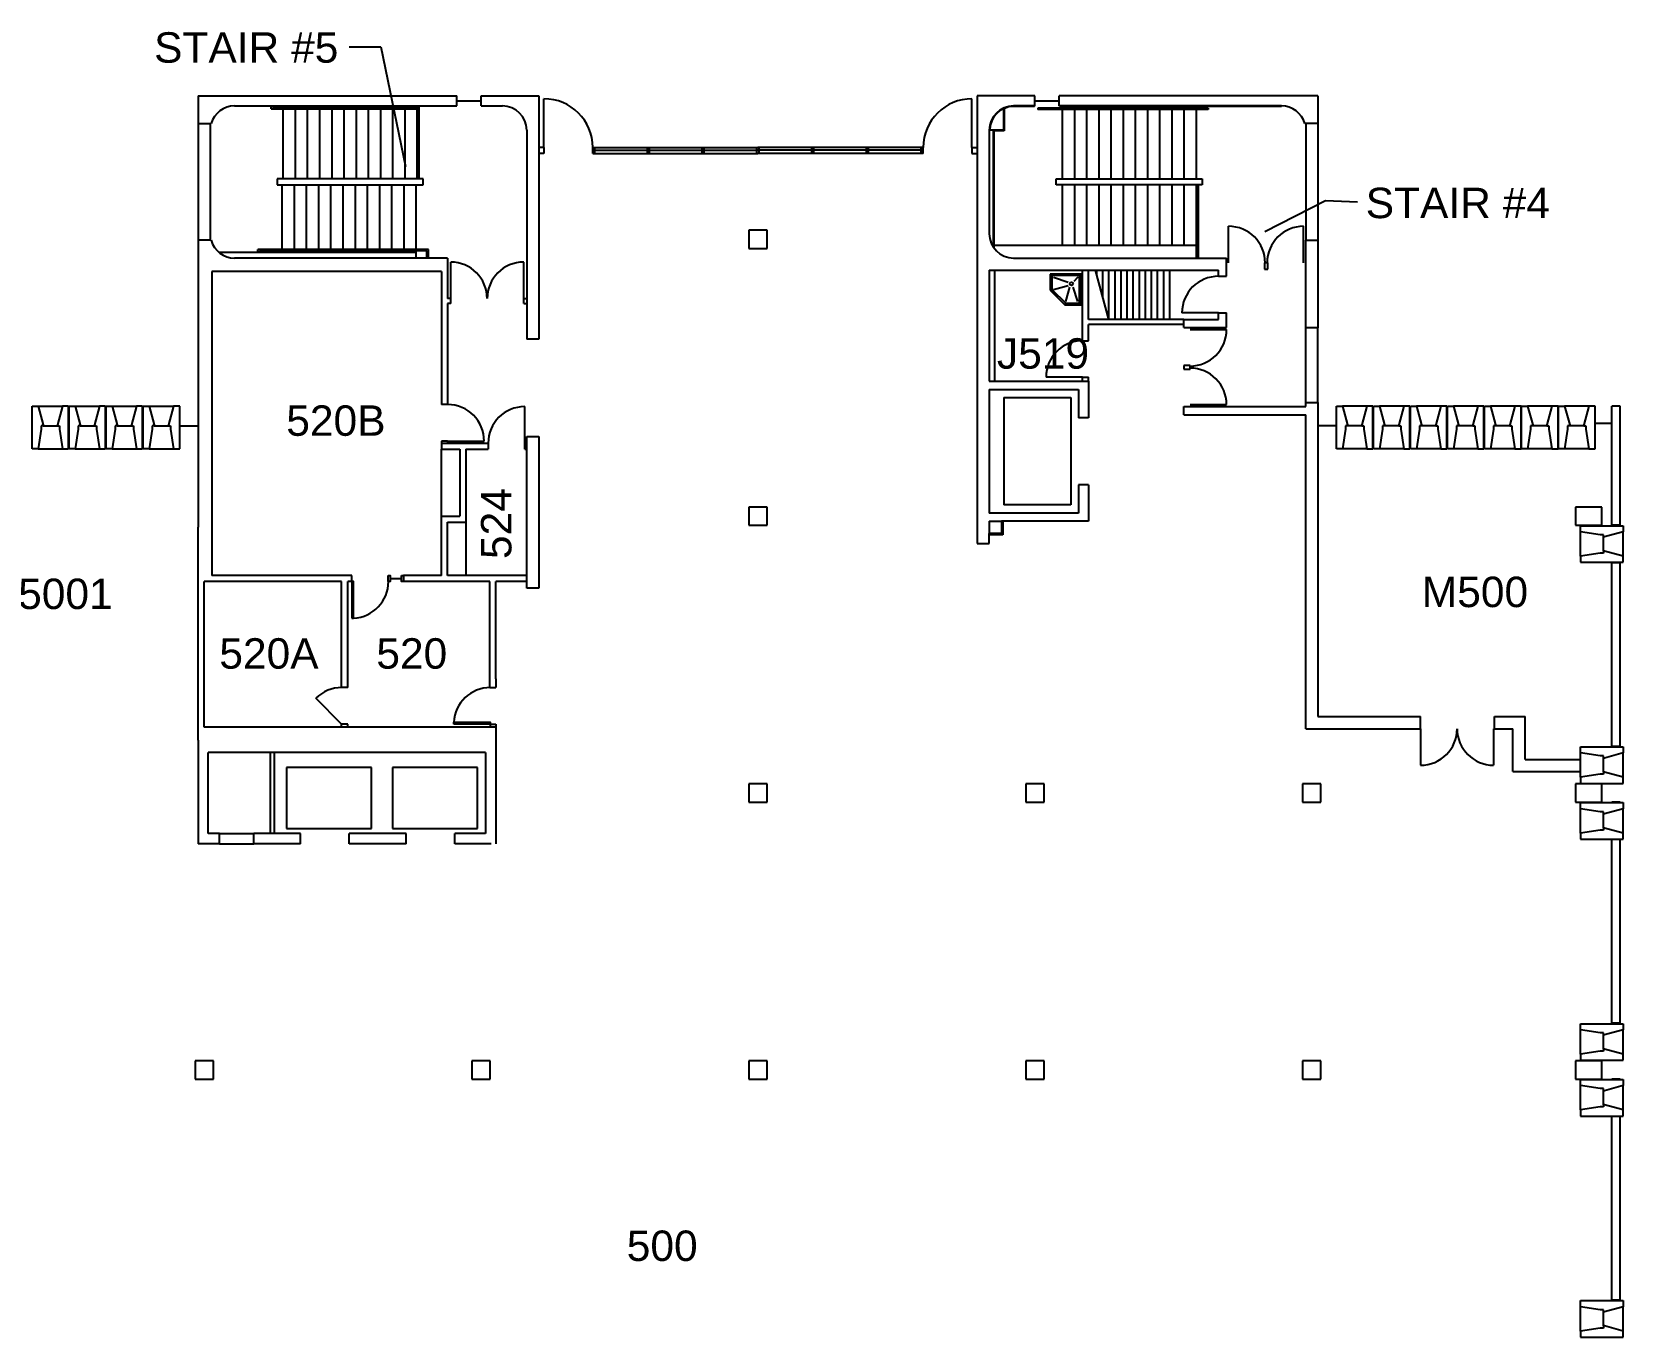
# Model space of a CAD drawing. Header units: inches. Extents: x -186 to 3067, y -16 to 2567.
# Drawn here: x 1498 to 3067, y 1275 to 2562 of the extents above; entities that cross this region are included whole.
import ezdxf

# ---------------------------------------------------------------- set-up
doc = ezdxf.new("R2010")
doc.units = ezdxf.units.IN
doc.header["$MEASUREMENT"] = 0
for name, color, linetype in [('A-DOOR', 4, 'Continuous'), ('A-FLOR-HRAL', 4, 'Continuous'), ('A-FLOR-STRS', 4, 'Continuous'), ('A-FLOR-TEXT', 7, 'Continuous'), ('A-FURN', 3, 'Continuous'), ('A-GLAZ', 3, 'Continuous'), ('A-WALL', 5, 'Continuous'), ('A-WALL-JAMB', 6, 'Continuous'), ('M-EQPM-EVTR', 4, 'Continuous'), ('P-SANR-EQPM', 5, 'Continuous'), ('S-COLS', 6, 'Continuous')]:
    doc.layers.add(name, color=color, linetype=linetype)
doc.styles.get("Standard").update_dxf_attribs({"font": 'arial.ttf'})

msp = doc.modelspace()

# ---------------------------------------------------------------- linework, layer by layer
at = {"layer": 'A-DOOR'}
for p, q in [((2003.4, 2447.7), (2003.4, 2495.7)), ((2425.4, 2447.7), (2425.4, 2495.7)), ((2678.4, 2334), (2678.4, 2370)), ((2752.4, 2334), (2752.4, 2370)), ((1911.4, 2298.7), (1911.4, 2334.7)), ((1983.4, 2298.7), (1983.4, 2334.7)), ((2668.4, 2284.7), (2632.4, 2284.7)), ((2640.4, 2268.2), (2676.4, 2268.2)), ((2534.4, 2221.2), (2498.4, 2221.2)), ((1984.4, 2156.2), (1984.4, 2192.2)), ((2640.4, 2194.2), (2676.4, 2194.2)), ((1908.4, 2158.2), (1944.4, 2158.2)), ((1803.9, 1879.2), (1778.5, 1904.6)), ((2867.7, 1874.6), (2867.7, 1838.6)), ((2939.7, 1874.6), (2939.7, 1838.6))]:
    msp.add_line(p, q, dxfattribs=at)
for points in [[(1813.9, 1983.7), (1815.7, 1983.7), (1815.7, 2019.7), (1813.9, 2019.7)], [(1914.4, 1879.2), (1914.4, 1880.9), (1950.4, 1880.9), (1950.4, 1879.2)]]:
    msp.add_lwpolyline(points, close=True, dxfattribs=at)
for centre, radius, start, end in [((2003.4, 2447.7), 48, 0, 90), ((2425.4, 2447.7), 48, 90, 180), ((2678.4, 2334), 36, 0, 90), ((2752.4, 2334), 36, 90, 180), ((1911.4, 2298.7), 36, 0, 90), ((1983.4, 2298.7), 36, 90, 180), ((2668.4, 2284.7), 36, 90, 180), ((2640.4, 2268.2), 36, 270, 0), ((2534.4, 2221.2), 36, 90, 180), ((2640.4, 2194.2), 36, 0, 90), ((1908.4, 2158.2), 36, 360, 90), ((1984.4, 2156.2), 36, 90, 180), ((1813.9, 2019.7), 36.1, 272.9061, 359.9479), ((1803.9, 1879.2), 36, 90, 135), ((1950.5, 1879.1), 36.1, 90.0521, 177.0939), ((2867.7, 1874.6), 36, 270, 0), ((2939.7, 1874.6), 36, 180, 270)]:
    msp.add_arc(centre, radius, start, end, dxfattribs=at)
at = {"layer": 'A-FLOR-HRAL'}
for p, q in [((1734.4, 2485.7), (1734.4, 2488.7)), ((1734.4, 2485.7), (1878.4, 2485.7)), ((1735.9, 2487.2), (1735.9, 2488.7)), ((1735.9, 2487.2), (1878.4, 2487.2)), ((2658.4, 2486.5), (2490.4, 2486.5)), ((2490.4, 2486.5), (2490.4, 2485)), ((2658.4, 2485), (2490.4, 2485)), ((2658.4, 2486.5), (2658.4, 2485)), ((1740.4, 2416.7), (1740.4, 2410.7)), ((1884.4, 2416.7), (1740.4, 2416.7)), ((1884.4, 2410.7), (1884.4, 2416.7)), ((2508.4, 2416.7), (2652.4, 2416.7)), ((2508.4, 2410.7), (2508.4, 2416.7)), ((2652.4, 2416.7), (2652.4, 2410.7)), ((1740.4, 2410.7), (1884.4, 2410.7)), ((2652.4, 2410.7), (2508.4, 2410.7)), ((1889.4, 2347.2), (1721.4, 2347.2)), ((1721.4, 2344.2), (1721.4, 2347.2)), ((1887.9, 2345.7), (1722.9, 2345.7)), ((1722.9, 2344.2), (1722.9, 2345.7)), ((1887.9, 2338.7), (1887.9, 2345.7)), ((1889.4, 2338.7), (1889.4, 2347.2))]:
    msp.add_line(p, q, dxfattribs=at)
at = {"layer": 'A-FLOR-STRS'}
for p, q in [((1746.4, 2416.7), (1746.4, 2488.7)), ((1758.4, 2416.7), (1758.4, 2488.7)), ((1770.4, 2416.7), (1770.4, 2488.7)), ((1782.4, 2416.7), (1782.4, 2488.7)), ((1794.4, 2416.7), (1794.4, 2488.7)), ((1806.4, 2416.7), (1806.4, 2488.7)), ((1818.4, 2416.7), (1818.4, 2488.7)), ((1830.4, 2416.7), (1830.4, 2488.7)), ((1842.4, 2416.7), (1842.4, 2488.7)), ((1854.4, 2416.7), (1854.4, 2488.7)), ((1866.4, 2416.7), (1866.4, 2488.7)), ((1878.4, 2416.7), (1878.4, 2488.7)), ((1880.4, 2416.7), (1880.4, 2488.7)), ((2514.4, 2488.7), (2514.4, 2416.7)), ((2526.4, 2488.7), (2526.4, 2416.7)), ((2538.4, 2488.7), (2538.4, 2416.7)), ((2550.4, 2488.7), (2550.4, 2416.7)), ((2562.4, 2488.7), (2562.4, 2416.7)), ((2574.4, 2488.7), (2574.4, 2416.7)), ((2586.4, 2488.7), (2586.4, 2416.7)), ((2598.4, 2488.7), (2598.4, 2416.7)), ((2610.4, 2488.7), (2610.4, 2416.7)), ((2622.4, 2488.7), (2622.4, 2416.7)), ((2634.4, 2488.7), (2634.4, 2416.7)), ((2646.4, 2488.7), (2646.4, 2416.7)), ((1745.4, 2344.2), (1745.4, 2410.7)), ((1757.4, 2344.2), (1757.4, 2410.7)), ((1769.4, 2344.2), (1769.4, 2410.7)), ((1781.4, 2344.2), (1781.4, 2410.7)), ((1793.4, 2344.2), (1793.4, 2410.7)), ((1805.4, 2344.2), (1805.4, 2410.7)), ((1817.4, 2344.2), (1817.4, 2410.7)), ((1829.4, 2344.2), (1829.4, 2410.7)), ((1841.4, 2344.2), (1841.4, 2410.7)), ((1853.4, 2344.2), (1853.4, 2410.7)), ((1865.4, 2344.2), (1865.4, 2410.7)), ((1877.4, 2338.7), (1877.4, 2410.7)), ((2514.4, 2410.7), (2514.4, 2351.3)), ((2526.4, 2410.7), (2526.4, 2351.3)), ((2538.4, 2410.7), (2538.4, 2351.3)), ((2550.4, 2410.7), (2550.4, 2351.3)), ((2562.4, 2410.7), (2562.4, 2351.3)), ((2574.4, 2410.7), (2574.4, 2351.3)), ((2586.4, 2410.7), (2586.4, 2351.3)), ((2598.4, 2410.7), (2598.4, 2351.3)), ((2610.4, 2410.7), (2610.4, 2351.3)), ((2622.4, 2410.7), (2622.4, 2351.3)), ((2634.4, 2410.7), (2634.4, 2351.3)), ((2646.4, 2410.7), (2646.4, 2338.7)), ((2648.4, 2410.7), (2648.4, 2338.7)), ((2560.4, 2278.2), (2547.1, 2326.7)), ((2548.4, 2321.8), (2548.4, 2326.7)), ((2554.4, 2300), (2554.4, 2326.7)), ((2560.4, 2278.2), (2560.4, 2326.7)), ((2566.4, 2278.2), (2566.4, 2326.7)), ((2572.4, 2278.2), (2572.4, 2326.7)), ((2578.4, 2278.2), (2578.4, 2326.7)), ((2584.4, 2278.2), (2584.4, 2326.7)), ((2590.4, 2278.2), (2590.4, 2326.7)), ((2596.4, 2278.2), (2596.4, 2326.7)), ((2602.4, 2278.2), (2602.4, 2326.7)), ((2608.4, 2278.2), (2608.4, 2326.7)), ((2614.4, 2278.2), (2614.4, 2326.7)), ((2620.4, 2278.2), (2620.4, 2326.7))]:
    msp.add_line(p, q, dxfattribs=at)
at = {"layer": 'A-FLOR-TEXT'}
for p, q in [((1811.2, 2547), (1842.4, 2547)), ((1842.4, 2547), (1866.9, 2429)), ((2774, 2395), (2714.1, 2364.4)), ((2805.5, 2393.9), (2774, 2395))]:
    msp.add_line(p, q, dxfattribs=at)
at = {"layer": 'A-FURN'}
for p, q in [((1902.4, 2084.2), (1902.4, 2150.2)), ((1926.4, 2078.2), (1926.4, 2025.7))]:
    msp.add_line(p, q, dxfattribs=at)
at = {"layer": 'A-GLAZ'}
for p, q in [((1917.4, 2493.7), (1941.4, 2493.7)), ((2487.4, 2493.7), (2511.4, 2493.7)), ((2754.4, 2471.2), (2754.4, 2356.2)), ((2766.4, 2471.2), (2766.4, 2356.2)), ((2051.4, 2447.7), (2214.4, 2447.7)), ((2377.4, 2447.7), (2214.4, 2447.7)), ((2051.4, 2445), (2214.4, 2445)), ((2051.4, 2441.7), (2214.4, 2441.7)), ((2377.4, 2445), (2214.4, 2445)), ((2377.4, 2441.7), (2214.4, 2441.7)), ((2754.4, 2196.3), (2754.4, 2269.7)), ((2766.4, 2196.3), (2766.4, 2269.7)), ((1509.7, 2173.3), (1523.7, 2173.3)), ((1546.2, 2173.3), (1560.2, 2173.3)), ((1582.7, 2173.3), (1596.7, 2173.3)), ((1619.2, 2173.3), (1633.2, 2173.3)), ((1644.2, 2173.3), (1662.4, 2173.3)), ((2784.7, 2173.3), (2766.4, 2173.3)), ((2809.7, 2173.3), (2795.7, 2173.3)), ((2846.2, 2173.3), (2832.2, 2173.3)), ((2882.7, 2173.3), (2868.7, 2173.3)), ((2919.2, 2173.3), (2905.2, 2173.3)), ((2955.7, 2173.3), (2941.7, 2173.3)), ((2992.2, 2173.3), (2978.2, 2173.3)), ((3028.7, 2173.3), (3014.7, 2173.3)), ((3056.4, 2175.5), (3039.7, 2175.5)), ((3048.1, 2049.7), (3048.1, 2063.7)), ((1851.9, 2022.7), (1862.9, 2022.7)), ((3048.1, 1831.7), (3048.1, 1845.7)), ((3048.1, 1776.7), (3048.1, 1790.7)), ((3048.1, 1558.7), (3048.1, 1572.7)), ((3048.1, 1503.7), (3048.1, 1517.7)), ((3048.1, 1285.7), (3048.1, 1299.7))]:
    msp.add_line(p, q, dxfattribs=at)
at = {"layer": 'A-WALL'}
for p, q in [((1662.4, 2498.7), (1662.4, 2471.2)), ((1662.4, 2498.7), (1917.4, 2498.7)), ((1662.4, 2498.7), (1662.4, 2081.2)), ((1917.4, 2488.7), (1917.4, 2498.7)), ((1941.4, 2498.7), (1998.4, 2498.7)), ((1941.4, 2488.7), (1941.4, 2498.7)), ((1998.4, 2498.7), (1998.4, 2258.7)), ((2487.4, 2498.7), (2430.4, 2498.7)), ((2430.4, 2498.7), (2430.4, 2057.2)), ((2487.4, 2488.7), (2487.4, 2498.7)), ((2511.4, 2488.7), (2511.4, 2498.7)), ((2766.4, 2498.7), (2511.4, 2498.7)), ((2766.4, 2498.7), (2766.4, 2471.2)), ((1698.4, 2488.7), (1917.4, 2488.7)), ((1941.4, 2488.7), (1962.4, 2488.7)), ((2456.4, 2486.5), (2456.4, 2464.7)), ((2457.1, 2486.5), (2457.1, 2464)), ((2487.4, 2488.7), (2466.4, 2488.7)), ((2487, 2488), (2466.4, 2488)), ((2487, 2488), (2487, 2488.7)), ((2730.4, 2488.7), (2511.4, 2488.7)), ((2511.9, 2488), (2511.9, 2488.7)), ((2730.4, 2488), (2511.9, 2488)), ((2730.4, 2488), (2730.4, 2488.7)), ((1662.4, 2471.2), (1662.4, 2356.2)), ((1662.4, 2471.2), (1675.3, 2471.2)), ((1674.4, 2471.2), (1674.4, 2356.2)), ((1986.4, 2464.7), (1986.4, 2258.7)), ((2442.4, 2464.7), (2442.4, 2362.7)), ((2456.4, 2464.7), (2442.4, 2464.7)), ((2446.4, 2464.7), (2446.4, 2349.4)), ((2447.1, 2348.5), (2447.1, 2464)), ((2457.1, 2464), (2447.1, 2464)), ((2766.4, 2471.2), (2753.5, 2471.2)), ((1662.4, 2356.2), (1662.4, 2073.2)), ((1675.3, 2356.2), (1662.4, 2356.2)), ((2754.4, 2269.7), (2754.4, 2356.2)), ((2754.4, 2356.2), (2766.4, 2356.2)), ((2766.4, 2356.2), (2766.4, 2269.7)), ((1877.4, 2344.2), (1683.1, 2344.2)), ((1908.4, 2338.7), (1698.4, 2338.7)), ((1908.4, 2338.7), (1908.4, 2326.7)), ((2447.1, 2351.3), (2646.4, 2351.3)), ((2466.4, 2338.7), (2676.4, 2338.7)), ((2676.4, 2320.7), (2676.4, 2338.7)), ((1675.8, 2325.3), (1675.8, 2025.7)), ((1902.4, 2325.3), (1675.8, 2325.3)), ((1902.4, 2325.3), (1902.4, 2194.2)), ((1908.4, 2326.7), (1908.4, 2298.7)), ((2442.4, 2326.7), (2442.4, 2217.2)), ((2442.4, 2326.7), (2668.4, 2326.7)), ((2447.9, 2217.2), (2447.9, 2326.7)), ((2534.4, 2257.2), (2534.4, 2326.7)), ((2540.4, 2278.2), (2540.4, 2326.7)), ((2668.4, 2320.7), (2668.4, 2326.7)), ((2668.4, 2320.7), (2676.4, 2320.7)), ((1908.4, 2293.7), (1908.4, 2194.2)), ((2634.4, 2278.2), (2540.4, 2278.2)), ((2634.4, 2278.2), (2668.4, 2278.2)), ((2634.4, 2270.2), (2634.4, 2278.2)), ((2668.4, 2278.2), (2668.4, 2284.7)), ((2668.4, 2284.7), (2676.4, 2284.7)), ((2676.4, 2270.2), (2676.4, 2284.7)), ((2540.4, 2257.2), (2540.4, 2273.2)), ((2634.4, 2273.2), (2540.4, 2273.2)), ((2634.4, 2270.2), (2676.4, 2270.2)), ((2766.4, 2269.7), (2754.4, 2269.7)), ((1998.4, 2258.7), (1986.4, 2258.7)), ((2534.4, 2257.2), (2540.4, 2257.2)), ((2442.4, 2217.2), (2540.4, 2217.2)), ((2540.4, 2217.2), (2540.4, 2181.2)), ((2442.4, 2209.2), (2442.4, 2087.2)), ((2442.4, 2209.2), (2530.4, 2209.2)), ((2530.4, 2209.2), (2530.4, 2181.2)), ((1498.7, 2192.7), (1504.7, 2192.7)), ((1498.7, 2150.7), (1498.7, 2192.7)), ((1504.7, 2192.7), (1509.7, 2174.3)), ((1504.7, 2192.7), (1528.7, 2192.7)), ((1528.7, 2192.7), (1523.7, 2174.3)), ((1534.7, 2192.7), (1528.7, 2192.7)), ((1534.7, 2150.7), (1534.7, 2192.7)), ((1535.2, 2192.7), (1541.2, 2192.7)), ((1535.2, 2150.7), (1535.2, 2192.7)), ((1541.2, 2192.7), (1546.2, 2174.3)), ((1541.2, 2192.7), (1565.2, 2192.7)), ((1565.2, 2192.7), (1560.2, 2174.3)), ((1571.2, 2192.7), (1565.2, 2192.7)), ((1571.2, 2150.7), (1571.2, 2192.7)), ((1571.7, 2192.7), (1577.7, 2192.7)), ((1571.7, 2150.7), (1571.7, 2192.7)), ((1577.7, 2192.7), (1582.7, 2174.3)), ((1577.7, 2192.7), (1601.7, 2192.7)), ((1601.7, 2192.7), (1596.7, 2174.3)), ((1607.7, 2192.7), (1601.7, 2192.7)), ((1607.7, 2150.7), (1607.7, 2192.7)), ((1608.2, 2192.7), (1614.2, 2192.7)), ((1608.2, 2150.7), (1608.2, 2192.7)), ((1614.2, 2192.7), (1619.2, 2174.3)), ((1614.2, 2192.7), (1638.2, 2192.7)), ((1638.2, 2192.7), (1633.2, 2174.3)), ((1644.2, 2192.7), (1638.2, 2192.7)), ((1644.2, 2150.7), (1644.2, 2192.7)), ((1908.4, 2194.2), (1902.4, 2194.2)), ((2540.4, 2181.2), (2530.4, 2181.2)), ((2634.4, 2184.2), (2634.4, 2192.2)), ((2634.4, 2192.2), (2754.4, 2192.2)), ((2634.4, 2184.2), (2754.4, 2184.2)), ((2754.4, 2192.2), (2754.4, 2196.3)), ((2754.4, 2196.3), (2766.4, 2196.3)), ((2754.4, 1874.6), (2754.4, 2184.2)), ((2766.4, 2196.3), (2766.4, 1886.6)), ((2784.7, 2192.7), (2790.7, 2192.7)), ((2784.7, 2150.7), (2784.7, 2192.7)), ((2814.7, 2192.7), (2790.7, 2192.7)), ((2790.7, 2192.7), (2795.7, 2174.3)), ((2814.7, 2192.7), (2809.7, 2174.3)), ((2820.7, 2192.7), (2814.7, 2192.7)), ((2820.7, 2150.7), (2820.7, 2192.7)), ((2821.2, 2192.7), (2827.2, 2192.7)), ((2821.2, 2150.7), (2821.2, 2192.7)), ((2851.2, 2192.7), (2827.2, 2192.7)), ((2827.2, 2192.7), (2832.2, 2174.3)), ((2851.2, 2192.7), (2846.2, 2174.3)), ((2857.2, 2192.7), (2851.2, 2192.7)), ((2857.2, 2150.7), (2857.2, 2192.7)), ((2857.7, 2192.7), (2863.7, 2192.7)), ((2857.7, 2150.7), (2857.7, 2192.7)), ((2887.7, 2192.7), (2863.7, 2192.7)), ((2863.7, 2192.7), (2868.7, 2174.3)), ((2887.7, 2192.7), (2882.7, 2174.3)), ((2893.7, 2192.7), (2887.7, 2192.7)), ((2893.7, 2150.7), (2893.7, 2192.7)), ((2894.2, 2192.7), (2900.2, 2192.7)), ((2894.2, 2150.7), (2894.2, 2192.7)), ((2924.2, 2192.7), (2900.2, 2192.7)), ((2900.2, 2192.7), (2905.2, 2174.3)), ((2924.2, 2192.7), (2919.2, 2174.3)), ((2930.2, 2192.7), (2924.2, 2192.7)), ((2930.2, 2150.7), (2930.2, 2192.7)), ((2930.7, 2192.7), (2936.7, 2192.7)), ((2930.7, 2150.7), (2930.7, 2192.7)), ((2960.7, 2192.7), (2936.7, 2192.7)), ((2936.7, 2192.7), (2941.7, 2174.3)), ((2960.7, 2192.7), (2955.7, 2174.3)), ((2966.7, 2192.7), (2960.7, 2192.7)), ((2966.7, 2150.7), (2966.7, 2192.7)), ((2967.2, 2192.7), (2973.2, 2192.7)), ((2967.2, 2150.7), (2967.2, 2192.7)), ((2997.2, 2192.7), (2973.2, 2192.7)), ((2973.2, 2192.7), (2978.2, 2174.3)), ((2997.2, 2192.7), (2992.2, 2174.3)), ((3003.2, 2192.7), (2997.2, 2192.7)), ((3003.2, 2150.7), (3003.2, 2192.7)), ((3003.7, 2150.7), (3003.7, 2192.7)), ((3003.7, 2192.7), (3009.7, 2192.7)), ((3009.7, 2192.7), (3014.7, 2174.3)), ((3033.7, 2192.7), (3009.7, 2192.7)), ((3033.7, 2192.7), (3028.7, 2174.3)), ((3039.7, 2192.7), (3033.7, 2192.7)), ((3039.7, 2150.7), (3039.7, 2192.7)), ((3064.4, 2192.7), (3056.4, 2192.7)), ((3056.4, 2075.2), (3056.4, 2192.7)), ((3064.4, 2075.2), (3064.4, 2192.7)), ((1507.7, 2170), (1504.7, 2150.7)), ((1509.7, 2173.3), (1507.7, 2173.3)), ((1507.7, 2173.3), (1507.7, 2170)), ((1509.7, 2174.3), (1509.7, 2173.3)), ((1523.7, 2174.3), (1523.7, 2173.3)), ((1523.7, 2173.3), (1525.7, 2173.3)), ((1525.7, 2173.3), (1525.7, 2170)), ((1525.7, 2170), (1528.7, 2150.7)), ((1544.2, 2170), (1541.2, 2150.7)), ((1546.2, 2173.3), (1544.2, 2173.3)), ((1544.2, 2173.3), (1544.2, 2170)), ((1546.2, 2174.3), (1546.2, 2173.3)), ((1560.2, 2174.3), (1560.2, 2173.3)), ((1560.2, 2173.3), (1562.2, 2173.3)), ((1562.2, 2173.3), (1562.2, 2170)), ((1562.2, 2170), (1565.2, 2150.7)), ((1580.7, 2170), (1577.7, 2150.7)), ((1582.7, 2173.3), (1580.7, 2173.3)), ((1580.7, 2173.3), (1580.7, 2170)), ((1582.7, 2174.3), (1582.7, 2173.3)), ((1596.7, 2174.3), (1596.7, 2173.3)), ((1596.7, 2173.3), (1598.7, 2173.3)), ((1598.7, 2173.3), (1598.7, 2170)), ((1598.7, 2170), (1601.7, 2150.7)), ((1617.2, 2170), (1614.2, 2150.7)), ((1619.2, 2173.3), (1617.2, 2173.3)), ((1617.2, 2173.3), (1617.2, 2170)), ((1619.2, 2174.3), (1619.2, 2173.3)), ((1633.2, 2174.3), (1633.2, 2173.3)), ((1633.2, 2173.3), (1635.2, 2173.3)), ((1635.2, 2173.3), (1635.2, 2170)), ((1635.2, 2170), (1638.2, 2150.7)), ((2793.7, 2170), (2790.7, 2150.7)), ((2795.7, 2173.3), (2793.7, 2173.3)), ((2793.7, 2173.3), (2793.7, 2170)), ((2795.7, 2174.3), (2795.7, 2173.3)), ((2809.7, 2174.3), (2809.7, 2173.3)), ((2809.7, 2173.3), (2811.7, 2173.3)), ((2811.7, 2173.3), (2811.7, 2170)), ((2811.7, 2170), (2814.7, 2150.7)), ((2830.2, 2170), (2827.2, 2150.7)), ((2832.2, 2173.3), (2830.2, 2173.3)), ((2830.2, 2173.3), (2830.2, 2170)), ((2832.2, 2174.3), (2832.2, 2173.3)), ((2846.2, 2174.3), (2846.2, 2173.3)), ((2846.2, 2173.3), (2848.2, 2173.3)), ((2848.2, 2173.3), (2848.2, 2170)), ((2848.2, 2170), (2851.2, 2150.7)), ((2866.7, 2170), (2863.7, 2150.7)), ((2868.7, 2173.3), (2866.7, 2173.3)), ((2866.7, 2173.3), (2866.7, 2170)), ((2868.7, 2174.3), (2868.7, 2173.3)), ((2882.7, 2174.3), (2882.7, 2173.3)), ((2882.7, 2173.3), (2884.7, 2173.3)), ((2884.7, 2173.3), (2884.7, 2170)), ((2884.7, 2170), (2887.7, 2150.7)), ((2903.2, 2170), (2900.2, 2150.7)), ((2905.2, 2173.3), (2903.2, 2173.3)), ((2903.2, 2173.3), (2903.2, 2170)), ((2905.2, 2174.3), (2905.2, 2173.3)), ((2919.2, 2174.3), (2919.2, 2173.3)), ((2919.2, 2173.3), (2921.2, 2173.3)), ((2921.2, 2173.3), (2921.2, 2170)), ((2921.2, 2170), (2924.2, 2150.7)), ((2939.7, 2170), (2936.7, 2150.7)), ((2941.7, 2173.3), (2939.7, 2173.3)), ((2939.7, 2173.3), (2939.7, 2170)), ((2941.7, 2174.3), (2941.7, 2173.3)), ((2955.7, 2174.3), (2955.7, 2173.3)), ((2955.7, 2173.3), (2957.7, 2173.3)), ((2957.7, 2173.3), (2957.7, 2170)), ((2957.7, 2170), (2960.7, 2150.7)), ((2976.2, 2170), (2973.2, 2150.7)), ((2978.2, 2173.3), (2976.2, 2173.3)), ((2976.2, 2173.3), (2976.2, 2170)), ((2978.2, 2174.3), (2978.2, 2173.3)), ((2992.2, 2174.3), (2992.2, 2173.3)), ((2992.2, 2173.3), (2994.2, 2173.3)), ((2994.2, 2173.3), (2994.2, 2170)), ((2994.2, 2170), (2997.2, 2150.7)), ((3012.7, 2170), (3009.7, 2150.7)), ((3012.7, 2173.3), (3012.7, 2170)), ((3014.7, 2173.3), (3012.7, 2173.3)), ((3014.7, 2174.3), (3014.7, 2173.3)), ((3028.7, 2174.3), (3028.7, 2173.3)), ((3028.7, 2173.3), (3030.7, 2173.3)), ((3030.7, 2173.3), (3030.7, 2170)), ((3030.7, 2170), (3033.7, 2150.7)), ((1504.7, 2150.7), (1498.7, 2150.7)), ((1504.7, 2150.7), (1528.7, 2150.7)), ((1528.7, 2150.7), (1534.7, 2150.7)), ((1541.2, 2150.7), (1535.2, 2150.7)), ((1541.2, 2150.7), (1565.2, 2150.7)), ((1565.2, 2150.7), (1571.2, 2150.7)), ((1577.7, 2150.7), (1571.7, 2150.7)), ((1577.7, 2150.7), (1601.7, 2150.7)), ((1601.7, 2150.7), (1607.7, 2150.7)), ((1614.2, 2150.7), (1608.2, 2150.7)), ((1614.2, 2150.7), (1638.2, 2150.7)), ((1638.2, 2150.7), (1644.2, 2150.7)), ((1902.4, 2156.2), (1948.4, 2156.2)), ((1902.4, 2156.2), (1902.4, 2150.2)), ((1902.4, 2150.2), (1920.4, 2150.2)), ((1920.4, 2150.2), (1920.4, 2084.2)), ((1926.4, 2150.2), (1926.4, 2078.2)), ((1926.4, 2150.2), (1948.4, 2150.2)), ((1948.4, 2156.2), (1948.4, 2150.2)), ((1986.4, 2013.2), (1986.4, 2162.7)), ((1986.4, 2162.7), (1998.4, 2162.7)), ((1998.4, 2162.7), (1998.4, 2013.2)), ((2790.7, 2150.7), (2784.7, 2150.7)), ((2814.7, 2150.7), (2790.7, 2150.7)), ((2814.7, 2150.7), (2820.7, 2150.7)), ((2827.2, 2150.7), (2821.2, 2150.7)), ((2851.2, 2150.7), (2827.2, 2150.7)), ((2851.2, 2150.7), (2857.2, 2150.7)), ((2863.7, 2150.7), (2857.7, 2150.7)), ((2887.7, 2150.7), (2863.7, 2150.7)), ((2887.7, 2150.7), (2893.7, 2150.7)), ((2900.2, 2150.7), (2894.2, 2150.7)), ((2924.2, 2150.7), (2900.2, 2150.7)), ((2924.2, 2150.7), (2930.2, 2150.7)), ((2936.7, 2150.7), (2930.7, 2150.7)), ((2960.7, 2150.7), (2936.7, 2150.7)), ((2960.7, 2150.7), (2966.7, 2150.7)), ((2973.2, 2150.7), (2967.2, 2150.7)), ((2997.2, 2150.7), (2973.2, 2150.7)), ((2997.2, 2150.7), (3003.2, 2150.7)), ((3009.7, 2150.7), (3003.7, 2150.7)), ((3033.7, 2150.7), (3009.7, 2150.7)), ((3033.7, 2150.7), (3039.7, 2150.7)), ((2540.4, 2115.2), (2530.4, 2115.2)), ((2530.4, 2115.2), (2530.4, 2087.2)), ((2540.4, 2115.2), (2540.4, 2079.2)), ((2530.4, 2087.2), (2442.4, 2087.2)), ((1662.4, 1922.5), (1662.4, 2073.2)), ((1902.4, 2025.7), (1902.4, 2084.2)), ((1902.4, 2084.2), (1920.4, 2084.2)), ((1908.4, 2078.2), (1926.4, 2078.2)), ((1908.4, 2025.7), (1908.4, 2078.2)), ((2540.4, 2079.2), (2454.4, 2079.2)), ((2455.9, 2079.2), (2455.9, 2065.7)), ((3025.4, 2068.7), (3025.4, 2074.7)), ((3025.4, 2074.7), (3067.4, 2074.7)), ((3064.4, 2075.2), (3056.4, 2075.2)), ((3067.4, 2074.7), (3067.4, 2068.7)), ((2430.4, 2057.2), (2442.4, 2057.2)), ((2442.4, 2057.2), (2442.4, 2067.2)), ((2455.9, 2065.7), (2442.4, 2065.7)), ((3044.7, 2065.7), (3025.4, 2068.7)), ((3025.4, 2044.7), (3025.4, 2068.7)), ((3048.1, 2065.7), (3044.7, 2065.7)), ((3048.1, 2063.7), (3048.1, 2065.7)), ((3049.1, 2063.7), (3048.1, 2063.7)), ((3067.4, 2068.7), (3049.1, 2063.7)), ((3067.4, 2044.7), (3067.4, 2068.7)), ((3044.7, 2047.7), (3025.4, 2044.7)), ((3025.4, 2044.7), (3025.4, 2038.7)), ((3048.1, 2047.7), (3044.7, 2047.7)), ((3048.1, 2049.7), (3048.1, 2047.7)), ((3049.1, 2049.7), (3048.1, 2049.7)), ((3067.4, 2044.7), (3049.1, 2049.7)), ((3067.4, 2038.7), (3067.4, 2044.7)), ((1813.9, 2025.7), (1675.8, 2025.7)), ((1813.9, 2019.7), (1813.9, 2025.7)), ((1902.4, 2025.7), (1864.9, 2025.7)), ((1986.4, 2025.7), (1908.4, 2025.7)), ((3025.4, 2038.7), (3067.4, 2038.7)), ((3056.4, 1857.2), (3056.4, 2038.2)), ((3064.4, 2038.2), (3056.4, 2038.2)), ((3064.4, 1857.2), (3064.4, 2038.2)), ((1668.4, 1922.5), (1668.4, 2019.7)), ((1803.9, 2019.7), (1668.4, 2019.7)), ((1803.9, 2019.7), (1668.4, 2019.7)), ((1803.9, 1915.2), (1803.9, 2019.7)), ((1809.9, 1915.2), (1809.9, 2019.7)), ((1813.9, 2019.7), (1809.9, 2019.7)), ((1949.9, 2019.7), (1864.9, 2019.7)), ((1949.9, 1915.2), (1949.9, 2019.7)), ((1986.4, 2019.7), (1955.9, 2019.7)), ((1955.9, 1923.7), (1955.9, 2019.7)), ((1998.4, 2013.2), (1986.4, 2013.2)), ((1809.9, 1915.2), (1803.9, 1915.2)), ((1949.9, 1915.2), (1955.9, 1915.2)), ((1955.9, 1923.7), (1955.9, 1915.2)), ((2766.4, 1886.6), (2867.7, 1886.6)), ((2867.7, 1874.6), (2867.7, 1886.6)), ((2940.7, 1874.6), (2940.7, 1886.6)), ((2940.7, 1886.6), (2970.8, 1886.6)), ((2970.8, 1844.3), (2970.8, 1886.6)), ((1955.9, 1876.2), (1668.4, 1876.2)), ((1809.9, 1879.2), (1803.9, 1879.2)), ((1803.9, 1876.2), (1803.9, 1879.2)), ((1809.9, 1876.2), (1809.9, 1879.2)), ((1950.4, 1879.2), (1955.9, 1879.2)), ((1950.4, 1879.2), (1950.4, 1876.2)), ((1955.9, 1879.2), (1955.9, 1876.2)), ((1955.9, 1876.2), (1955.9, 1761.2)), ((2754.4, 1874.6), (2867.7, 1874.6)), ((2940.7, 1874.6), (2958.8, 1874.6)), ((2958.8, 1832.3), (2958.8, 1874.6)), ((1662.4, 1863.2), (1662.4, 1761.2)), ((3025.4, 1856.7), (3067.4, 1856.7)), ((3025.4, 1850.7), (3025.4, 1856.7)), ((3064.4, 1857.2), (3056.4, 1857.2)), ((3067.4, 1856.7), (3067.4, 1850.7)), ((1672.4, 1771.2), (1672.4, 1851.2)), ((1945.9, 1851.2), (1672.4, 1851.2)), ((1733.4, 1851.2), (1733.4, 1771.2)), ((1737.4, 1851.2), (1737.4, 1771.2)), ((1945.9, 1851.2), (1945.9, 1771.2)), ((2970.8, 1844.3), (3025.4, 1844.3)), ((3025.4, 1826.7), (3025.4, 1850.7)), ((3044.7, 1847.7), (3025.4, 1850.7)), ((3048.1, 1847.7), (3044.7, 1847.7)), ((3048.1, 1845.7), (3048.1, 1847.7)), ((3049.1, 1845.7), (3048.1, 1845.7)), ((3067.4, 1850.7), (3049.1, 1845.7)), ((3067.4, 1826.7), (3067.4, 1850.7)), ((2958.8, 1832.3), (3025.4, 1832.3)), ((3044.7, 1829.7), (3025.4, 1826.7)), ((3025.4, 1826.7), (3025.4, 1820.7)), ((3025.4, 1820.7), (3067.4, 1820.7)), ((3048.1, 1829.7), (3044.7, 1829.7)), ((3049.1, 1831.7), (3048.1, 1831.7)), ((3048.1, 1831.7), (3048.1, 1829.7)), ((3067.4, 1826.7), (3049.1, 1831.7)), ((3067.4, 1820.7), (3067.4, 1826.7)), ((3025.4, 1801.7), (3067.4, 1801.7)), ((3025.4, 1795.7), (3025.4, 1801.7)), ((3025.4, 1771.7), (3025.4, 1795.7)), ((3044.7, 1792.7), (3025.4, 1795.7)), ((3048.1, 1792.7), (3044.7, 1792.7)), ((3048.1, 1790.7), (3048.1, 1792.7)), ((3049.1, 1790.7), (3048.1, 1790.7)), ((3067.4, 1795.7), (3049.1, 1790.7)), ((3064.4, 1802.2), (3056.4, 1802.2)), ((3067.4, 1801.7), (3067.4, 1795.7)), ((3067.4, 1771.7), (3067.4, 1795.7)), ((3044.7, 1774.7), (3025.4, 1771.7)), ((3048.1, 1774.7), (3044.7, 1774.7)), ((3049.1, 1776.7), (3048.1, 1776.7)), ((3048.1, 1776.7), (3048.1, 1774.7)), ((3067.4, 1771.7), (3049.1, 1776.7)), ((1683.4, 1761.2), (1662.4, 1761.2)), ((1683.4, 1771.2), (1672.4, 1771.2)), ((1683.4, 1761.2), (1683.4, 1771.2)), ((1683.4, 1771.2), (1717.4, 1771.2)), ((1683.4, 1761.2), (1717.4, 1761.2)), ((1763.4, 1771.2), (1717.4, 1771.2)), ((1717.4, 1761.2), (1717.4, 1771.2)), ((1763.4, 1761.2), (1717.4, 1761.2)), ((1763.4, 1761.2), (1763.4, 1771.2)), ((1867.4, 1771.2), (1811.4, 1771.2)), ((1811.4, 1761.2), (1811.4, 1771.2)), ((1867.4, 1761.2), (1811.4, 1761.2)), ((1867.4, 1761.2), (1867.4, 1771.2)), ((1945.9, 1771.2), (1915.4, 1771.2)), ((1915.4, 1761.2), (1915.4, 1771.2)), ((1951.4, 1761.2), (1915.4, 1761.2)), ((3025.4, 1771.7), (3025.4, 1765.7)), ((3025.4, 1765.7), (3067.4, 1765.7)), ((3064.4, 1765.2), (3056.4, 1765.2)), ((3056.4, 1584.2), (3056.4, 1765.2)), ((3064.4, 1584.2), (3064.4, 1765.2)), ((3067.4, 1765.7), (3067.4, 1771.7)), ((3025.4, 1577.7), (3025.4, 1583.7)), ((3025.4, 1583.7), (3067.4, 1583.7)), ((3044.7, 1574.7), (3025.4, 1577.7)), ((3025.4, 1553.7), (3025.4, 1577.7)), ((3048.1, 1574.7), (3044.7, 1574.7)), ((3048.1, 1572.7), (3048.1, 1574.7)), ((3049.1, 1572.7), (3048.1, 1572.7)), ((3067.4, 1577.7), (3049.1, 1572.7)), ((3064.4, 1584.2), (3056.4, 1584.2)), ((3067.4, 1583.7), (3067.4, 1577.7)), ((3067.4, 1553.7), (3067.4, 1577.7)), ((3044.7, 1556.7), (3025.4, 1553.7)), ((3025.4, 1553.7), (3025.4, 1547.7)), ((3048.1, 1556.7), (3044.7, 1556.7)), ((3048.1, 1558.7), (3048.1, 1556.7)), ((3049.1, 1558.7), (3048.1, 1558.7)), ((3067.4, 1553.7), (3049.1, 1558.7)), ((3067.4, 1547.7), (3067.4, 1553.7)), ((3025.4, 1547.7), (3067.4, 1547.7)), ((3025.4, 1528.7), (3067.4, 1528.7)), ((3025.4, 1522.7), (3025.4, 1528.7)), ((3025.4, 1498.7), (3025.4, 1522.7)), ((3044.7, 1519.7), (3025.4, 1522.7)), ((3067.4, 1522.7), (3049.1, 1517.7)), ((3064.4, 1529.2), (3056.4, 1529.2)), ((3067.4, 1528.7), (3067.4, 1522.7)), ((3067.4, 1498.7), (3067.4, 1522.7)), ((3048.1, 1519.7), (3044.7, 1519.7)), ((3048.1, 1517.7), (3048.1, 1519.7)), ((3049.1, 1517.7), (3048.1, 1517.7)), ((3044.7, 1501.7), (3025.4, 1498.7)), ((3025.4, 1498.7), (3025.4, 1492.7)), ((3025.4, 1492.7), (3067.4, 1492.7)), ((3048.1, 1501.7), (3044.7, 1501.7)), ((3049.1, 1503.7), (3048.1, 1503.7)), ((3048.1, 1503.7), (3048.1, 1501.7)), ((3067.4, 1498.7), (3049.1, 1503.7)), ((3064.4, 1492.2), (3056.4, 1492.2)), ((3056.4, 1311.2), (3056.4, 1492.2)), ((3064.4, 1311.2), (3064.4, 1492.2)), ((3067.4, 1492.7), (3067.4, 1498.7)), ((3025.4, 1304.7), (3025.4, 1310.7)), ((3025.4, 1310.7), (3067.4, 1310.7)), ((3044.7, 1301.7), (3025.4, 1304.7)), ((3025.4, 1280.7), (3025.4, 1304.7)), ((3067.4, 1304.7), (3049.1, 1299.7)), ((3064.4, 1311.2), (3056.4, 1311.2)), ((3067.4, 1310.7), (3067.4, 1304.7)), ((3067.4, 1280.7), (3067.4, 1304.7)), ((3048.1, 1301.7), (3044.7, 1301.7)), ((3048.1, 1299.7), (3048.1, 1301.7)), ((3049.1, 1299.7), (3048.1, 1299.7)), ((3044.7, 1283.7), (3025.4, 1280.7)), ((3025.4, 1280.7), (3025.4, 1274.7)), ((3025.4, 1274.7), (3067.4, 1274.7)), ((3048.1, 1283.7), (3044.7, 1283.7)), ((3048.1, 1285.7), (3048.1, 1283.7)), ((3049.1, 1285.7), (3048.1, 1285.7)), ((3067.4, 1280.7), (3049.1, 1285.7)), ((3067.4, 1274.7), (3067.4, 1280.7))]:
    msp.add_line(p, q, dxfattribs=at)
at = {"layer": 'A-WALL', "linetype": 'Continuous'}
for p, q in [((1662.4, 1863.2), (1662.4, 1922.5)), ((1668.4, 1876.2), (1668.4, 1922.5))]:
    msp.add_line(p, q, dxfattribs=at)
at = {"layer": 'A-WALL'}
for centre, radius, start, end in [((1698.4, 2464.7), 24, 90, 164.2861), ((1962.4, 2464.7), 24, 0, 90), ((2466.4, 2464.7), 24, 90, 180), ((2466.4, 2464.7), 23.4, 90, 180), ((2730.4, 2464.7), 24, 15.7139, 90), ((1698.4, 2362.7), 24, 195.7139, 270), ((2466.4, 2362.7), 24, 180, 270)]:
    msp.add_arc(centre, radius, start, end, dxfattribs=at)
at = {"layer": 'A-WALL-JAMB'}
for p, q in [((2003.4, 2447.7), (1998.4, 2447.7)), ((2003.4, 2447.7), (2003.4, 2441.7)), ((2051.4, 2441.7), (2051.4, 2447.7)), ((2053.4, 2441.7), (2053.4, 2447.7)), ((2105.4, 2441.7), (2105.4, 2447.7)), ((2107.4, 2441.7), (2107.4, 2447.7)), ((2159.4, 2441.7), (2159.4, 2447.7)), ((2161.4, 2441.7), (2161.4, 2447.7)), ((2213.4, 2441.7), (2213.4, 2447.7)), ((2215.4, 2441.7), (2215.4, 2447.7)), ((2267.4, 2441.7), (2267.4, 2447.7)), ((2269.4, 2441.7), (2269.4, 2447.7)), ((2321.4, 2441.7), (2321.4, 2447.7)), ((2323.4, 2441.7), (2323.4, 2447.7)), ((2375.4, 2441.7), (2375.4, 2447.7)), ((2377.4, 2441.7), (2377.4, 2447.7)), ((2425.4, 2447.7), (2430.4, 2447.7)), ((2425.4, 2447.7), (2425.4, 2441.7)), ((2003.4, 2441.7), (1998.4, 2441.7)), ((2425.4, 2441.7), (2430.4, 2441.7)), ((2713.7, 2334), (2713.7, 2327.8)), ((2717.1, 2334), (2713.7, 2334)), ((2713.7, 2327.8), (2717.1, 2327.8)), ((2717.1, 2327.8), (2717.1, 2334)), ((1911.4, 2298.7), (1908.4, 2298.7)), ((1911.4, 2293.7), (1908.4, 2293.7)), ((1911.4, 2293.7), (1911.4, 2298.7)), ((1983.4, 2298.7), (1986.4, 2298.7)), ((1983.4, 2293.7), (1983.4, 2298.7)), ((1983.4, 2293.7), (1986.4, 2293.7)), ((2640.4, 2232.7), (2634.3, 2232.7)), ((2634.3, 2232.7), (2634.3, 2229.2)), ((2634.3, 2229.2), (2640.4, 2229.2)), ((2640.4, 2229.2), (2640.4, 2232.7)), ((2534.4, 2217.2), (2534.4, 2221.2)), ((2534.4, 2221.2), (2540.4, 2221.2)), ((2540.4, 2217.2), (2540.4, 2221.2)), ((1902.4, 2158.2), (1902.4, 2156.2)), ((1908.4, 2158.2), (1902.4, 2158.2)), ((1908.4, 2158.2), (1908.4, 2156.2)), ((1984.4, 2150.2), (1984.4, 2156.2)), ((1984.4, 2156.2), (1986.4, 2156.2)), ((1984.4, 2150.2), (1986.4, 2150.2))]:
    msp.add_line(p, q, dxfattribs=at)
for points in [[(1849.9, 2025.7), (1851.9, 2025.7), (1851.9, 2019.7), (1849.9, 2019.7)], [(1862.9, 2025.7), (1864.9, 2025.7), (1864.9, 2019.7), (1862.9, 2019.7)]]:
    msp.add_lwpolyline(points, close=True, dxfattribs=at)
at = {"layer": 'M-EQPM-EVTR'}
for p, q in [((2456.9, 2201.2), (2522.9, 2201.2)), ((2456.9, 2201.2), (2456.9, 2095.2)), ((2522.9, 2201.2), (2522.9, 2095.2)), ((2522.9, 2095.2), (2456.9, 2095.2)), ((1749.4, 1836.2), (1749.4, 1776.2)), ((1833.4, 1836.2), (1749.4, 1836.2)), ((1833.4, 1776.2), (1833.4, 1836.2)), ((1937.9, 1836.2), (1853.9, 1836.2)), ((1853.9, 1836.2), (1853.9, 1776.2)), ((1937.9, 1776.2), (1937.9, 1836.2)), ((1749.4, 1776.2), (1833.4, 1776.2)), ((1853.9, 1776.2), (1937.9, 1776.2))]:
    msp.add_line(p, q, dxfattribs=at)
at = {"layer": 'P-SANR-EQPM'}
for p, q in [((2533, 2322.9), (2502.6, 2322.9)), ((2502.6, 2322.9), (2502.6, 2306.9)), ((2533, 2292.5), (2533, 2322.9)), ((2502.6, 2306.9), (2517, 2292.5)), ((2503.4, 2322.1), (2532.2, 2322.1)), ((2503.4, 2307.7), (2503.4, 2322.1)), ((2504.2, 2307.7), (2503.4, 2307.7)), ((2504.2, 2321.3), (2504.2, 2307.7)), ((2531.4, 2321.3), (2504.2, 2321.3)), ((2504.2, 2307.7), (2517.8, 2294.1)), ((2505.8, 2319.7), (2520.2, 2314.9)), ((2505.8, 2307.7), (2520.2, 2311.7)), ((2517.8, 2295.7), (2521.8, 2310.1)), ((2529.8, 2295.7), (2525, 2310.1)), ((2529.8, 2319.7), (2525.8, 2315.7)), ((2531.4, 2294.1), (2531.4, 2321.3)), ((2532.2, 2322.1), (2532.2, 2293.3)), ((2517, 2292.5), (2533, 2292.5)), ((2517.8, 2293.3), (2517.8, 2294.1)), ((2517.8, 2294.1), (2531.4, 2294.1)), ((2532.2, 2293.3), (2517.8, 2293.3))]:
    msp.add_line(p, q, dxfattribs=at)
msp.add_circle((2523.4, 2313.3), 1.6, dxfattribs=at)
at = {"layer": 'S-COLS'}
for p, q in [((2205.4, 2366.2), (2205.4, 2348.2)), ((2223.4, 2366.2), (2205.4, 2366.2)), ((2223.4, 2348.2), (2223.4, 2366.2)), ((2205.4, 2348.2), (2223.4, 2348.2)), ((2205.4, 2093.2), (2205.4, 2075.2)), ((2223.4, 2093.2), (2205.4, 2093.2)), ((2223.4, 2075.2), (2223.4, 2093.2)), ((3020.4, 2093.2), (3020.4, 2075.2)), ((3046.4, 2093.2), (3020.4, 2093.2)), ((3046.4, 2075.2), (3046.4, 2093.2)), ((2205.4, 2075.2), (2223.4, 2075.2)), ((2442.4, 2079.2), (2442.4, 2067.2)), ((2442.4, 2079.2), (2454.4, 2079.2)), ((2454.4, 2079.2), (2454.4, 2067.2)), ((3020.4, 2075.2), (3046.4, 2075.2)), ((2454.4, 2067.2), (2442.4, 2067.2)), ((2205.4, 1820.2), (2205.4, 1802.2)), ((2223.4, 1820.2), (2205.4, 1820.2)), ((2223.4, 1802.2), (2223.4, 1820.2)), ((2478.4, 1820.2), (2478.4, 1802.2)), ((2496.4, 1820.2), (2478.4, 1820.2)), ((2496.4, 1802.2), (2496.4, 1820.2)), ((2751.4, 1820.2), (2751.4, 1802.2)), ((2769.4, 1820.2), (2751.4, 1820.2)), ((2769.4, 1802.2), (2769.4, 1820.2)), ((3020.4, 1820.2), (3020.4, 1802.2)), ((3046.4, 1820.2), (3020.4, 1820.2)), ((3046.4, 1802.2), (3046.4, 1820.2)), ((2205.4, 1802.2), (2223.4, 1802.2)), ((2478.4, 1802.2), (2496.4, 1802.2)), ((2751.4, 1802.2), (2769.4, 1802.2)), ((3020.4, 1802.2), (3046.4, 1802.2)), ((1659.4, 1547.2), (1659.4, 1529.2)), ((1677.4, 1547.2), (1659.4, 1547.2)), ((1677.4, 1529.2), (1677.4, 1547.2)), ((1932.4, 1547.2), (1932.4, 1529.2)), ((1950.4, 1547.2), (1932.4, 1547.2)), ((1950.4, 1529.2), (1950.4, 1547.2)), ((2205.4, 1547.2), (2205.4, 1529.2)), ((2223.4, 1547.2), (2205.4, 1547.2)), ((2223.4, 1529.2), (2223.4, 1547.2)), ((2478.4, 1547.2), (2478.4, 1529.2)), ((2496.4, 1547.2), (2478.4, 1547.2)), ((2496.4, 1529.2), (2496.4, 1547.2)), ((2751.4, 1547.2), (2751.4, 1529.2)), ((2769.4, 1547.2), (2751.4, 1547.2)), ((2769.4, 1529.2), (2769.4, 1547.2)), ((3020.4, 1547.2), (3020.4, 1529.2)), ((3046.4, 1547.2), (3020.4, 1547.2)), ((3046.4, 1529.2), (3046.4, 1547.2)), ((1659.4, 1529.2), (1677.4, 1529.2)), ((1932.4, 1529.2), (1950.4, 1529.2)), ((2205.4, 1529.2), (2223.4, 1529.2)), ((2478.4, 1529.2), (2496.4, 1529.2)), ((2751.4, 1529.2), (2769.4, 1529.2)), ((3020.4, 1529.2), (3046.4, 1529.2))]:
    msp.add_line(p, q, dxfattribs=at)

# ---------------------------------------------------------------- texts
at = {"layer": 'A-FLOR-TEXT'}
for s, p in [('STAIR #5', (1619, 2531.3)), ('STAIR #4', (2813.6, 2378)), ('J519', (2450, 2229.6)), ('520B', (1749.3, 2163.4)), ('M500', (2868.9, 1994.5)), ('E5001', (1457, 1992.6)), ('520A', (1683.3, 1933.8)), ('520', (1838.1, 1933.8)), ('500', (2085, 1349.8))]:
    msp.add_text(s, height=30, dxfattribs=at).set_placement(p)
msp.add_text('524', height=30, rotation=90, dxfattribs=at).set_placement((1971.3, 2041.9))

doc.saveas('drawing.dxf')
